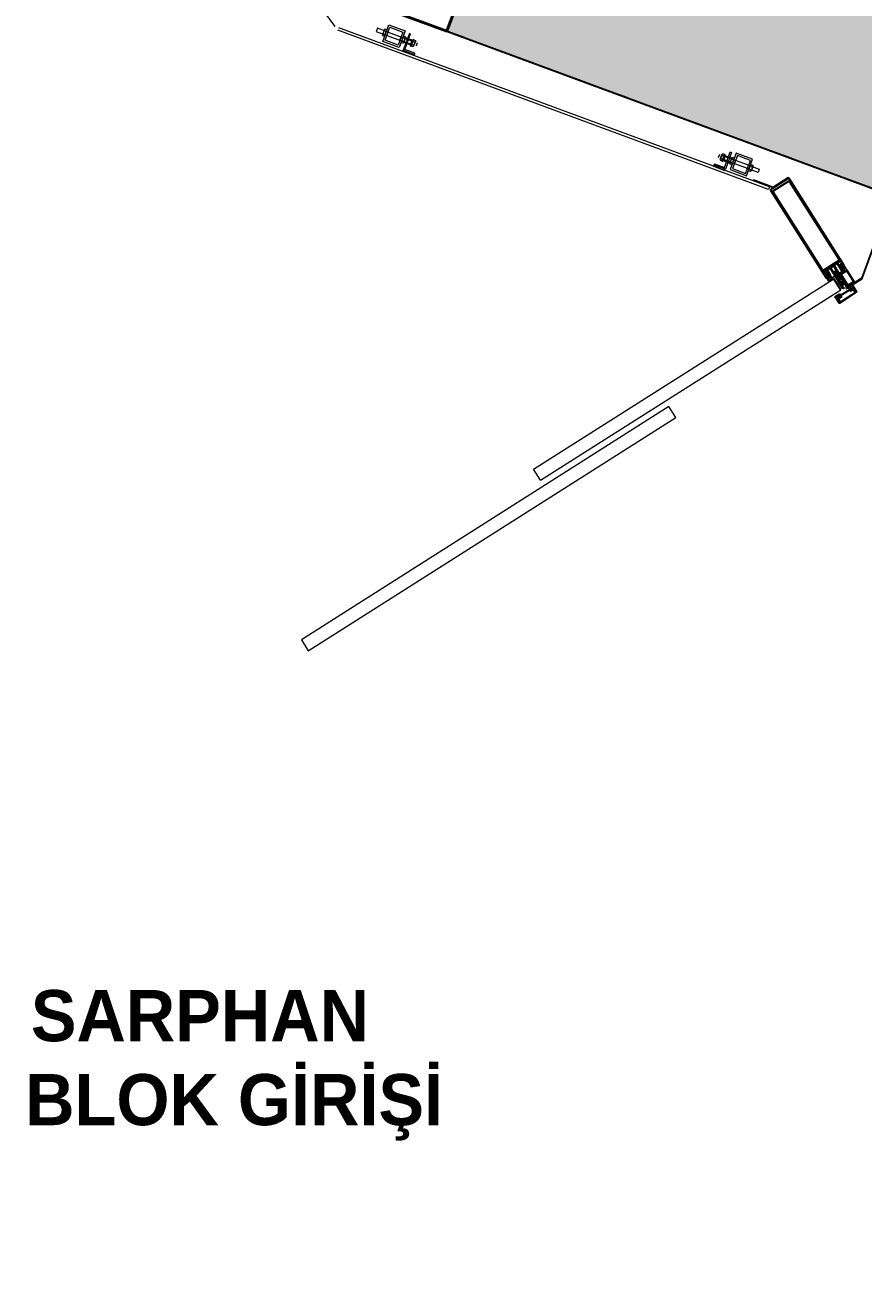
# Model space of a CAD drawing. Header units: millimetres. Extents: x 933584 to 974011, y 4545988 to 4553664.
# Drawn here: x 948616.1 to 948808.6, y 4550161.7 to 4550448.3 of the extents above; entities that cross this region are included whole.
import ezdxf

# ---------------------------------------------------------------- set-up
doc = ezdxf.new("R2010")
doc.units = ezdxf.units.MM
doc.linetypes.add('CENTER', pattern=[2, 1.25, -0.25, 0.25, -0.25])
doc.linetypes.add('HIDDEN', pattern=[9.525, 6.35, -3.175])
doc.layers.get('0').update_dxf_attribs({"color": 255})
for name, color, linetype in [('0-CSX-CXS_20', 14, 'CENTER'), ('0-HSL-HTC_200', 1, 'Continuous'), ('0-LNS-SLN', 6, 'Continuous'), ('0-TXT-XBX_20', 3, 'Continuous'), ('2-SPS-RCN', 2, 'Continuous'), ('N_Mlz-Fitil', 10, 'Continuous'), ('Ytong', 34, 'Continuous')]:
    doc.layers.add(name, color=color, linetype=linetype)
for name, color, linetype, lineweight in [('2-SPS-IBW', 5, 'Continuous', 40), ('al', 7, 'Continuous', 5), ('CM', 4, 'Continuous', 5), ('FT', 1, 'Continuous', 0), ('PL', 1, 'Continuous', 5), ('SFP CAM', 8, 'Continuous', 9), ('VD', 11, 'Continuous', 5), ('VDK', 11, 'HIDDEN', 5)]:
    doc.layers.add(name, color=color, linetype=linetype, lineweight=lineweight)
doc.styles.add('Century Gothic_B_3', font='GOTHICB.TTF', dxfattribs={"height": 4})

# ---------------------------------------------------------------- blocks, each defined once
blk = doc.blocks.new('ZVBXZDVB')
at = {"layer": '0-CSX-CXS_20', "ltscale": 20}
blk.add_lwpolyline([(933721.5, 4552054.44), (934876.25, 4551628.21)], dxfattribs=at)
blk = doc.blocks.new('xcvxcbv-flatten-1')
at = {"layer": '2-SPS-IBW'}
blk.add_lwpolyline([(934013, 4550609.59), (933993.28, 4550616.86), (933863.85, 4550794.73), (933863.85, 4550923.49), (933966.85, 4550923.49), (933966.85, 4550975.49), (933863.85, 4550975.49), (933863.85, 4550990.49), (933981.85, 4550990.49), (933981.85, 4550877.49), (933882.35, 4550877.49), (933882.35, 4550804.49), (934007.08, 4550633.09), (934019.92, 4550628.36), (934013, 4550609.59)], dxfattribs=at)
blk = doc.blocks.new('809200-flatten-1')
at = {"layer": 'FT'}
for points in [[(-0.81, -0.34), (-0.79, -0.33, -0.388879), (-0.76, -0.34), (-0.68, -0.45, -0.493145), (-0.7, -0.5), (-0.8, -0.53, 0.065543), (-0.81, -0.53), (-0.91, -0.6, 0.414214), (-0.92, -0.64), (-0.5, -1.27), (-0.5, -1.37, 0.719515), (-0.46, -1.38), (-0.39, -1.28), (-0.26, -1.19, 0.043809), (0.35, -0.85, 1.011469), (0.3, -0.76, -0.097794), (-0.18, -1, -0.52267), (-0.2, -0.98, -0.386536), (-0.15, -0.93, 0.128678), (0.28, -0.75, -0.414214), (0.36, -0.77), (0.38, -0.79, 0.414214), (0.42, -0.8), (0.5, -0.75, 0.414214), (0.5, -0.71), (0.46, -0.64, -0.405243), (0.47, -0.57), (0.97, -0.23, 0.969739), (0.91, -0.14), (0.4, -0.46, -0.405243), (0.33, -0.44), (0.04, -0.01, 0.414214), (0, 0), (-0.1, -0.07), (-0.18, -0.15, -0.493145), (-0.23, -0.15), (-0.3, -0.03, -0.388879), (-0.3, -0.01), (-0.27, 0.01, 0.63707), (-0.29, 0.06), (-0.45, 0.1, 0.24542), (-0.5, 0.09, -0.08886), (-0.79, -0.11, 0.24542), (-0.82, -0.14), (-0.86, -0.31, 0.63707)], [(-0.67, -0.16, 0.045337), (-0.5, -0.05, -0.441009), (-0.43, -0.06), (-0.33, -0.21), (-0.29, -0.45, -0.63707), (-0.38, -0.51), (-0.58, -0.39), (-0.69, -0.23, -0.441009)], [(-0.54, -0.65), (-0.59, -0.69, 0.414214), (-0.6, -0.76), (-0.52, -0.88, 0.414214), (-0.45, -0.9), (-0.31, -0.8, 0.505083), (-0.3, -0.72), (-0.48, -0.66, 0.32883)], [(-0.1, -0.36), (-0.05, -0.33, -0.414214), (0.02, -0.34), (0.11, -0.47, -0.414214), (0.09, -0.54), (-0.05, -0.63, -0.505083), (-0.13, -0.61), (-0.12, -0.42, -0.32883)]]:
    blk.add_lwpolyline(points, format="xyb", close=True, dxfattribs=at)
blk = doc.blocks.new('IZOLATOR-flatten-1')
at = {"layer": 'N_Mlz-Fitil'}
for points in [[(-94.28, -1975.67), (-94.29, -1975.51, -1), (-94.24, -1975.51), (-94.23, -1975.65), (-93.99, -1976.02), (-94, -1976.1), (-93.85, -1976.34, -0.414214), (-93.88, -1976.47), (-93.94, -1976.51, 0.414214), (-93.95, -1976.55), (-93.71, -1976.93, 0.57735), (-93.62, -1976.92), (-93.49, -1976.67, -0.267949), (-93.36, -1976.59), (-93.08, -1976.57, 0.57735), (-93.04, -1976.5), (-93.28, -1976.12, 0.414214), (-93.32, -1976.11), (-93.38, -1976.15, -0.414214), (-93.51, -1976.12), (-93.67, -1975.88), (-93.74, -1975.86), (-93.98, -1975.49), (-94.1, -1975.42, -1), (-94.08, -1975.38), (-93.94, -1975.45), (-93.75, -1975.75), (-93.49, -1975.81, -0.57735), (-93.47, -1975.86), (-93.51, -1975.9), (-93.46, -1975.99, 0.414214), (-93.42, -1976), (-93.27, -1975.91, -0.414214), (-93.23, -1975.92), (-92.14, -1977.62, -0.414214), (-92.16, -1977.69), (-92.28, -1977.77, -0.414214), (-92.33, -1977.76), (-92.37, -1977.68), (-92.28, -1977.62), (-92.36, -1977.5), (-92.39, -1977.51), (-92.58, -1977.21, 0.267949), (-92.61, -1977.19), (-93.05, -1977.21), (-93.26, -1977.61, 0.267949), (-93.26, -1977.64), (-93.06, -1977.94), (-93.09, -1977.96), (-93.01, -1978.09), (-92.91, -1978.03), (-92.86, -1978.1, -0.414214), (-92.87, -1978.14), (-93, -1978.22, -0.414214), (-93.07, -1978.21), (-94.16, -1976.51, -0.414214), (-94.15, -1976.47), (-94, -1976.37, 0.414214), (-94, -1976.33), (-94.05, -1976.24), (-94.11, -1976.26, -0.57735), (-94.15, -1976.23), (-94.09, -1975.96)], [(-93.39, -1977.43, 0.57735), (-93.3, -1977.43), (-93.17, -1977.17, -0.267949), (-93.04, -1977.09), (-92.75, -1977.08, 0.57735), (-92.71, -1977), (-92.91, -1976.7, 0.267949), (-92.93, -1976.69), (-93.38, -1976.71), (-93.58, -1977.1, 0.267949), (-93.58, -1977.13)]]:
    blk.add_lwpolyline(points, format="xyb", close=True, dxfattribs=at)
blk = doc.blocks.new('809200-flatten-2')
at = {"layer": 'FT'}
for points in [[(0.66, 0.59), (0.64, 0.57, 0.388879), (0.63, 0.54), (0.7, 0.42, 0.493145), (0.75, 0.42), (0.82, 0.5, -0.065543), (0.83, 0.5), (0.93, 0.56, -0.414214), (0.97, 0.55), (1.37, -0.09), (1.45, -0.14, -0.719515), (1.44, -0.18), (1.32, -0.19), (1.18, -0.28, -0.043809), (0.61, -0.68, -1.011469), (0.56, -0.6, 0.097794), (0.98, -0.27, 0.52267), (0.97, -0.24, 0.386536), (0.91, -0.26, -0.128678), (0.56, -0.57, 0.414214), (0.54, -0.66), (0.55, -0.68, -0.414214), (0.54, -0.72), (0.47, -0.77, -0.414214), (0.43, -0.76), (0.38, -0.69, 0.405243), (0.32, -0.67), (-0.21, -0.97, -0.969739), (-0.26, -0.88), (0.24, -0.56, 0.405243), (0.26, -0.49), (-0.01, -0.04, -0.414214), (0, 0), (0.11, 0.06), (0.21, 0.1, 0.493145), (0.23, 0.14), (0.16, 0.26, 0.388879), (0.13, 0.27), (0.11, 0.25, -0.63707), (0.06, 0.29), (0.11, 0.45, -0.24542), (0.14, 0.49, 0.08886), (0.44, 0.67, -0.24542), (0.48, 0.68), (0.65, 0.64, -0.63707)], [(0.43, 0.54, -0.045337), (0.26, 0.43, 0.441009), (0.24, 0.36), (0.33, 0.2), (0.53, 0.07, 0.63707), (0.62, 0.13), (0.6, 0.36), (0.5, 0.52, 0.441009)], [(0.82, 0.2), (0.87, 0.24, -0.414214), (0.94, 0.22), (1.02, 0.09, -0.414214), (1, 0.02), (0.86, -0.07, -0.505083), (0.78, -0.04), (0.8, 0.15, -0.32883)], [(0.37, -0.07), (0.32, -0.1, 0.414214), (0.3, -0.17), (0.38, -0.3, 0.414214), (0.45, -0.31), (0.59, -0.22, 0.505083), (0.6, -0.14), (0.43, -0.07, 0.32883)]]:
    blk.add_lwpolyline(points, format="xyb", close=True, dxfattribs=at)
blk = doc.blocks.new('k0855-flatten-1')
at = {"layer": 'al'}
blk.add_lwpolyline([(1.03, 0.56, 0.414214), (0.96, 0.57), (0.04, -0.01), (0, 0), (-0.01, -0.04), (-0.93, -0.62, 0.414214), (-0.94, -0.69), (-0.81, -0.9, -0.414214), (-0.82, -0.97), (-1.46, -1.38, 0.414214), (-1.48, -1.45), (-1.27, -1.79, -0.414214), (-1.27, -1.83), (-1.36, -1.88, -0.339454), (-1.4, -1.88), (-1.9, -1.42), (-1.93, -1.37), (-1.9, -1.23), (-1.95, -1.15, 0.414214), (-1.99, -1.15), (-2.04, -1.17, -0.414214), (-2.06, -1.17), (-2.11, -1.09, -0.414214), (-2.1, -1.07), (-1.8, -0.88, -0.198912), (-1.78, -0.88), (-1.71, -0.9, -0.198912), (-1.69, -0.91), (-1.69, -0.92, -0.414214), (-1.7, -0.96), (-1.77, -1.01, 0.414214), (-1.78, -1.05), (-1.67, -1.22, 0.414214), (-1.6, -1.23), (-1.1, -0.91, 0.414214), (-1.08, -0.84), (-1.19, -0.67, 0.414214), (-1.23, -0.66), (-1.31, -0.71, -0.414214), (-1.35, -0.7), (-1.36, -0.69, -0.198912), (-1.36, -0.66), (-1.35, -0.61, -0.198912), (-1.34, -0.59), (1.1, 0.96, -0.198912), (1.12, 0.96), (1.18, 0.95, -0.198912), (1.2, 0.94), (1.21, 0.92, -0.414214), (1.2, 0.88), (1.12, 0.83, 0.414214), (1.12, 0.79), (1.22, 0.62, 0.414214), (1.29, 0.61), (1.8, 0.93, 0.414214), (1.81, 1), (1.71, 1.16, 0.414214), (1.66, 1.17), (1.59, 1.13, -0.414214), (1.55, 1.14), (1.54, 1.14, -0.198912), (1.54, 1.16), (1.55, 1.24, -0.198912), (1.57, 1.26), (1.87, 1.44, -0.414214), (1.89, 1.44), (1.93, 1.36, -0.414214), (1.93, 1.34), (1.88, 1.31, 0.414214), (1.87, 1.27), (1.92, 1.19), (2.06, 1.16), (2.09, 1.11), (2.29, 0.48, -0.339454), (2.27, 0.42), (2.19, 0.37, -0.414214), (2.15, 0.38), (1.94, 0.72, 0.414214), (1.87, 0.74), (1.23, 0.33, -0.414214), (1.16, 0.35)], format="xyb", close=True, dxfattribs=at)
blk = doc.blocks.new('KAPAK FİTİLİ-flatten-1')
at = {"layer": 'FT'}
for points in [[(-1900.75, -377.58), (-1900.83, -377.64, -0.040085), (-1900.85, -377.65), (-1900.95, -377.68, 0.493145), (-1900.97, -377.72), (-1900.89, -377.84, 0.388879), (-1900.87, -377.85), (-1900.85, -377.84, -0.63707), (-1900.82, -377.86), (-1900.87, -378.04, -0.198912), (-1900.89, -378.08), (-1901.02, -378.16, -0.198912), (-1901.05, -378.16), (-1901.24, -378.12, -0.63707), (-1901.25, -378.09), (-1901.23, -378.08, 0.388879), (-1901.23, -378.05), (-1901.3, -377.94, 0.493145), (-1901.35, -377.93), (-1901.43, -378.01), (-1901.75, -378.22, -0.414214), (-1901.82, -378.2), (-1901.95, -378.05, 0.075467), (-1902.03, -378.02), (-1902.11, -378, -0.876976), (-1902.08, -377.94), (-1901.78, -377.96, 0.522005), (-1901.71, -377.91), (-1901.72, -377.74, -0.57735), (-1901.67, -377.72), (-1901.58, -377.76, 0.57735), (-1901.54, -377.74), (-1901.54, -377.63, -0.57735), (-1901.5, -377.6), (-1901.4, -377.65, 0.57735), (-1901.36, -377.62), (-1901.36, -377.52, -0.57735), (-1901.32, -377.49), (-1901.22, -377.54, 0.57735), (-1901.18, -377.51), (-1901.19, -377.41, -0.57735), (-1901.14, -377.38), (-1901.05, -377.43, 0.57735), (-1901, -377.4), (-1901.01, -377.29, -0.57735), (-1900.96, -377.27), (-1900.89, -377.3, -0.131652), (-1900.88, -377.31), (-1900.74, -377.54, -0.414214)], [(-1900.94, -377.95), (-1901.04, -377.79, 0.414214), (-1901.11, -377.77), (-1901.19, -377.83, 0.414214), (-1901.21, -377.9), (-1901.11, -378.06, 0.441009), (-1901.04, -378.07), (-1900.96, -378.02, 0.441009)]]:
    blk.add_lwpolyline(points, format="xyb", close=True, dxfattribs=at)
blk = doc.blocks.new('KAPAK FİTİLİ-flatten-2')
at = {"layer": 'FT'}
for points in [[(1151.17, 1558.91), (1151.26, 1558.97, 0.040085), (1151.27, 1558.98), (1151.34, 1559.06, -0.493145), (1151.39, 1559.05), (1151.46, 1558.94, -0.388879), (1151.46, 1558.91), (1151.45, 1558.9, 0.63707), (1151.46, 1558.87), (1151.64, 1558.83, 0.198912), (1151.68, 1558.83), (1151.8, 1558.91, 0.198912), (1151.83, 1558.95), (1151.87, 1559.13, 0.63707), (1151.84, 1559.15), (1151.83, 1559.14, -0.388879), (1151.8, 1559.15), (1151.73, 1559.27, -0.493145), (1151.74, 1559.31), (1151.85, 1559.35), (1152.17, 1559.55, 0.414214), (1152.19, 1559.62), (1152.1, 1559.8, -0.075467), (1152.11, 1559.89), (1152.12, 1559.97, 0.876976), (1152.07, 1559.97), (1151.95, 1559.69, -0.522005), (1151.87, 1559.65), (1151.73, 1559.72, 0.57735), (1151.68, 1559.7), (1151.69, 1559.59, -0.57735), (1151.64, 1559.56), (1151.55, 1559.61, 0.57735), (1151.51, 1559.58), (1151.51, 1559.48, -0.57735), (1151.47, 1559.45), (1151.37, 1559.5, 0.57735), (1151.33, 1559.47), (1151.33, 1559.37, -0.57735), (1151.29, 1559.34), (1151.2, 1559.39, 0.57735), (1151.15, 1559.36), (1151.16, 1559.25, -0.57735), (1151.11, 1559.23), (1151.02, 1559.27, 0.57735), (1150.97, 1559.25), (1150.98, 1559.17, 0.131652), (1150.98, 1559.15), (1151.13, 1558.92, 0.414214)], [(1151.58, 1558.93), (1151.48, 1559.09, -0.414214), (1151.5, 1559.16), (1151.58, 1559.22, -0.414214), (1151.65, 1559.2), (1151.75, 1559.04, -0.441009), (1151.73, 1558.97), (1151.66, 1558.92, -0.441009)]]:
    blk.add_lwpolyline(points, format="xyb", close=True, dxfattribs=at)
blk = doc.blocks.new('XCVBXCVBXZ-flatten-1')
for p, q in [((934091.44, 4553413.06), (934087.39, 4553410.49)), ((934087.87, 4553410.08), (934091.6, 4553412.45)), ((934104.36, 4553392.87), (934091.58, 4553413.03)), ((934091.64, 4553412.44), (934103.15, 4553394.28)), ((934087.35, 4553410.35), (934100.13, 4553390.19)), ((934099.37, 4553391.88), (934087.86, 4553410.04)), ((934103.14, 4553394.24), (934099.41, 4553391.87)), ((934099.5, 4553391.53), (934100.17, 4553391.95)), ((934100.21, 4553391.94), (934100.57, 4553391.36)), ((934101.11, 4553390.8), (934100.33, 4553392.02)), ((934100.34, 4553392.06), (934100.97, 4553392.46)), ((934101.01, 4553392.45), (934101.78, 4553391.23)), ((934101.82, 4553391.46), (934101.14, 4553392.53)), ((934101.15, 4553392.57), (934101.77, 4553392.97)), ((934101.81, 4553392.96), (934102.49, 4553391.89)), ((934102.71, 4553391.82), (934101.94, 4553393.04)), ((934101.95, 4553393.08), (934102.57, 4553393.48)), ((934102.62, 4553393.47), (934103.39, 4553392.25)), ((934103.11, 4553392.97), (934102.74, 4553393.55)), ((934102.75, 4553393.59), (934103.42, 4553394.01)), ((934103.35, 4553393.28), (934103.19, 4553392.97)), ((934103.45, 4553392.43), (934103.28, 4553392.7)), ((934103.29, 4553392.74), (934103.43, 4553392.83)), ((934103.44, 4553392.87), (934103.39, 4553392.95)), ((934103.4, 4553392.99), (934103.44, 4553393.02)), ((934103.43, 4553392.24), (934103.59, 4553392.34)), ((934103.79, 4553393.35), (934103.44, 4553393.33)), ((934103.44, 4553393.02), (934103.5, 4553393.14)), ((934103.46, 4553394), (934103.83, 4553393.43)), ((934103.57, 4553392.47), (934103.49, 4553392.42)), ((934103.5, 4553393.14), (934103.64, 4553393.14)), ((934103.59, 4553392.34), (934103.6, 4553392.36)), ((934103.6, 4553392.36), (934103.62, 4553392.43)), ((934103.62, 4553392.43), (934103.61, 4553392.46)), ((934103.64, 4553393.14), (934103.68, 4553393.17)), ((934103.72, 4553393.16), (934103.77, 4553393.09)), ((934103.81, 4553393.08), (934103.95, 4553393.17)), ((934104, 4553393.16), (934104.17, 4553392.89)), ((934104.16, 4553392.85), (934104.08, 4553392.8)), ((934104.09, 4553392.74), (934104.17, 4553392.72)), ((934104.19, 4553392.72), (934104.35, 4553392.82)), ((934099.86, 4553390.91), (934099.49, 4553391.49)), ((934100.1, 4553391.22), (934099.94, 4553390.91)), ((934100.03, 4553390.68), (934100.17, 4553390.77)), ((934100.2, 4553390.37), (934100.03, 4553390.64)), ((934100.14, 4553390.93), (934100.19, 4553390.96)), ((934100.18, 4553390.81), (934100.14, 4553390.89)), ((934100.18, 4553390.18), (934100.33, 4553390.28)), ((934100.53, 4553391.29), (934100.19, 4553391.27)), ((934100.19, 4553390.96), (934100.25, 4553391.08)), ((934100.31, 4553390.41), (934100.24, 4553390.36)), ((934100.25, 4553391.08), (934100.38, 4553391.08)), ((934100.35, 4553390.3), (934100.36, 4553390.37)), ((934100.38, 4553391.08), (934100.43, 4553391.11)), ((934100.47, 4553391.1), (934100.52, 4553391.03)), ((934100.56, 4553391.02), (934100.7, 4553391.11)), ((934100.74, 4553391.1), (934100.91, 4553390.83)), ((934100.91, 4553390.78), (934100.83, 4553390.74)), ((934100.84, 4553390.68), (934100.92, 4553390.66)), ((934100.94, 4553390.66), (934101.1, 4553390.76)), ((934102.48, 4553391.82), (934101.89, 4553391.44)), ((934101.95, 4553391.16), (934101.89, 4553391.1)), ((934101.89, 4553391.06), (934102.85, 4553389.54)), ((934101.92, 4553391.25), (934101.95, 4553391.19)), ((934102.36, 4553391), (934102.31, 4553391.07)), ((934102.35, 4553390.96), (934102.36, 4553391)), ((934102.39, 4553390.95), (934102.35, 4553390.96)), ((934102.44, 4553390.86), (934102.39, 4553390.95)), ((934102.43, 4553390.82), (934102.44, 4553390.86)), ((934102.47, 4553390.81), (934102.43, 4553390.82)), ((934102.53, 4553390.73), (934102.47, 4553390.81)), ((934102.52, 4553390.69), (934102.53, 4553390.73)), ((934102.56, 4553390.68), (934102.52, 4553390.69)), ((934102.61, 4553390.6), (934102.56, 4553390.68)), ((934102.6, 4553390.55), (934102.61, 4553390.6)), ((934102.64, 4553390.54), (934102.6, 4553390.55)), ((934102.63, 4553391.27), (934102.64, 4553391.27)), ((934102.68, 4553391.65), (934102.64, 4553391.71)), ((934102.64, 4553391.27), (934102.68, 4553391.26)), ((934102.7, 4553390.46), (934102.64, 4553390.54)), ((934102.65, 4553391.75), (934102.7, 4553391.78)), ((934102.68, 4553391.26), (934102.67, 4553391.22)), ((934102.67, 4553391.22), (934102.72, 4553391.13)), ((934102.69, 4553390.42), (934102.7, 4553390.46)), ((934102.73, 4553390.41), (934102.69, 4553390.42)), ((934102.79, 4553391.66), (934102.71, 4553391.64)), ((934102.72, 4553391.13), (934102.76, 4553391.13)), ((934102.78, 4553390.33), (934102.73, 4553390.41)), ((934102.76, 4553391.13), (934102.75, 4553391.08)), ((934102.75, 4553391.08), (934102.81, 4553391)), ((934102.77, 4553390.29), (934102.78, 4553390.33)), ((934102.81, 4553390.28), (934102.77, 4553390.29)), ((934102.81, 4553391), (934102.85, 4553390.99)), ((934102.87, 4553390.19), (934102.81, 4553390.28)), ((934103.78, 4553390.13), (934102.82, 4553391.65)), ((934102.83, 4553389.81), (934102.95, 4553390.04)), ((934102.89, 4553389.71), (934102.83, 4553389.81)), ((934102.85, 4553390.99), (934102.84, 4553390.95)), ((934102.84, 4553390.95), (934102.89, 4553390.87)), ((934102.86, 4553390.15), (934102.87, 4553390.19)), ((934102.9, 4553390.14), (934102.86, 4553390.15)), ((934102.89, 4553390.87), (934102.93, 4553390.86)), ((934102.89, 4553389.53), (934102.99, 4553389.6)), ((934102.95, 4553390.07), (934102.9, 4553390.14)), ((934102.93, 4553390.86), (934102.92, 4553390.82)), ((934102.92, 4553390.82), (934102.98, 4553390.73)), ((934102.98, 4553390.73), (934103.02, 4553390.72)), ((934102.99, 4553389.6), (934103.01, 4553389.62)), ((934103.02, 4553390.72), (934103.01, 4553390.68)), ((934103.01, 4553390.68), (934103.06, 4553390.6)), ((934103.01, 4553389.62), (934103.02, 4553389.69)), ((934103.02, 4553389.69), (934103.02, 4553389.71)), ((934103.06, 4553390.6), (934103.1, 4553390.59)), ((934103.1, 4553390.59), (934103.09, 4553390.55)), ((934103.09, 4553390.55), (934103.15, 4553390.46)), ((934103.15, 4553390.46), (934103.19, 4553390.45)), ((934103.19, 4553390.45), (934103.18, 4553390.41)), ((934103.18, 4553390.41), (934103.23, 4553390.33)), ((934103.23, 4553390.33), (934103.27, 4553390.32)), ((934103.27, 4553390.32), (934103.26, 4553390.28)), ((934103.3, 4553390.26), (934103.55, 4553390.27)), ((934103.55, 4553390.27), (934103.62, 4553390.17)), ((934103.61, 4553390.13), (934103.56, 4553390.1)), ((934103.58, 4553390.04), (934103.65, 4553390.02)), ((934103.65, 4553390.02), (934103.67, 4553390.03)), ((934103.67, 4553390.03), (934103.77, 4553390.09))]:
    blk.add_line(p, q)
at = {"ltscale": 0.5}
blk.add_line((934103.45, 4553387.43), (934101.84, 4553389.97), dxfattribs=at)
for points in [[(934091.58, 4553413.03), (934091.51, 4553413.07), (934091.44, 4553413.06)], [(934091.6, 4553412.45), (934091.62, 4553412.45), (934091.64, 4553412.44)], [(934087.39, 4553410.49), (934087.35, 4553410.45), (934087.34, 4553410.4), (934087.35, 4553410.35)], [(934087.86, 4553410.04), (934087.85, 4553410.06), (934087.87, 4553410.08)], [(934100.17, 4553391.95), (934100.19, 4553391.95), (934100.21, 4553391.94)], [(934100.33, 4553392.02), (934100.33, 4553392.04), (934100.34, 4553392.06)], [(934100.97, 4553392.46), (934100.99, 4553392.46), (934101.01, 4553392.45)], [(934101.14, 4553392.53), (934101.13, 4553392.55), (934101.15, 4553392.57)], [(934101.77, 4553392.97), (934101.79, 4553392.97), (934101.81, 4553392.96)], [(934101.94, 4553393.04), (934101.94, 4553393.05), (934101.94, 4553393.07), (934101.95, 4553393.08)], [(934102.57, 4553393.48), (934102.59, 4553393.48), (934102.6, 4553393.48), (934102.62, 4553393.47)], [(934102.74, 4553393.55), (934102.74, 4553393.57), (934102.75, 4553393.59)], [(934103.19, 4553392.97), (934103.17, 4553392.95), (934103.13, 4553392.95), (934103.11, 4553392.97)], [(934103.15, 4553394.28), (934103.16, 4553394.26), (934103.14, 4553394.24)], [(934103.28, 4553392.7), (934103.27, 4553392.72), (934103.28, 4553392.73), (934103.29, 4553392.74)], [(934103.44, 4553393.33), (934103.39, 4553393.32), (934103.35, 4553393.28)], [(934103.39, 4553392.95), (934103.38, 4553392.96), (934103.39, 4553392.98), (934103.4, 4553392.99)], [(934103.39, 4553392.25), (934103.4, 4553392.24), (934103.41, 4553392.24), (934103.43, 4553392.24)], [(934103.42, 4553394.01), (934103.44, 4553394.02), (934103.46, 4553394)], [(934103.43, 4553392.83), (934103.44, 4553392.84), (934103.44, 4553392.86), (934103.44, 4553392.87)], [(934103.49, 4553392.42), (934103.48, 4553392.42), (934103.46, 4553392.42), (934103.45, 4553392.43)], [(934103.61, 4553392.46), (934103.6, 4553392.47), (934103.58, 4553392.48), (934103.57, 4553392.47)], [(934103.68, 4553393.17), (934103.71, 4553393.18), (934103.72, 4553393.16)], [(934103.77, 4553393.09), (934103.79, 4553393.07), (934103.81, 4553393.08)], [(934103.83, 4553393.43), (934103.83, 4553393.39), (934103.82, 4553393.36), (934103.79, 4553393.35)], [(934103.95, 4553393.17), (934103.98, 4553393.17), (934104, 4553393.16)], [(934104.08, 4553392.8), (934104.07, 4553392.78), (934104.07, 4553392.76)], [(934104.07, 4553392.76), (934104.08, 4553392.74), (934104.09, 4553392.74)], [(934104.17, 4553392.89), (934104.17, 4553392.86), (934104.16, 4553392.85)], [(934104.17, 4553392.72), (934104.18, 4553392.72), (934104.19, 4553392.72)], [(934104.35, 4553392.82), (934104.36, 4553392.84), (934104.36, 4553392.85), (934104.36, 4553392.87)], [(934099.41, 4553391.87), (934099.39, 4553391.87), (934099.37, 4553391.88)], [(934099.49, 4553391.49), (934099.49, 4553391.51), (934099.5, 4553391.53)], [(934099.94, 4553390.91), (934099.92, 4553390.89), (934099.88, 4553390.89), (934099.86, 4553390.91)], [(934100.03, 4553390.64), (934100.02, 4553390.66), (934100.03, 4553390.68)], [(934100.19, 4553391.27), (934100.14, 4553391.26), (934100.1, 4553391.22)], [(934100.14, 4553390.89), (934100.13, 4553390.91), (934100.14, 4553390.93)], [(934100.13, 4553390.19), (934100.15, 4553390.18), (934100.18, 4553390.18)], [(934100.17, 4553390.77), (934100.19, 4553390.79), (934100.18, 4553390.81)], [(934100.24, 4553390.36), (934100.22, 4553390.36), (934100.2, 4553390.37)], [(934100.36, 4553390.39), (934100.35, 4553390.41), (934100.33, 4553390.41), (934100.31, 4553390.41)], [(934100.33, 4553390.28), (934100.34, 4553390.29), (934100.35, 4553390.3)], [(934100.36, 4553390.37), (934100.36, 4553390.38), (934100.36, 4553390.39)], [(934100.43, 4553391.11), (934100.45, 4553391.12), (934100.47, 4553391.1)], [(934100.52, 4553391.03), (934100.54, 4553391.01), (934100.56, 4553391.02)], [(934100.57, 4553391.36), (934100.58, 4553391.33), (934100.57, 4553391.3), (934100.53, 4553391.29)], [(934100.7, 4553391.11), (934100.72, 4553391.11), (934100.74, 4553391.1)], [(934100.83, 4553390.74), (934100.82, 4553390.72), (934100.82, 4553390.69)], [(934100.82, 4553390.69), (934100.83, 4553390.68), (934100.84, 4553390.68)], [(934100.91, 4553390.83), (934100.92, 4553390.81), (934100.92, 4553390.8), (934100.91, 4553390.78)], [(934100.92, 4553390.66), (934100.93, 4553390.66), (934100.94, 4553390.66)], [(934101.1, 4553390.76), (934101.11, 4553390.78), (934101.11, 4553390.8)], [(934101.78, 4553391.23), (934101.79, 4553391.2), (934101.81, 4553391.19), (934101.84, 4553391.19), (934101.86, 4553391.21), (934101.86, 4553391.24)], [(934101.89, 4553391.44), (934101.85, 4553391.43), (934101.82, 4553391.46)], [(934101.86, 4553391.24), (934101.87, 4553391.25), (934101.88, 4553391.26), (934101.9, 4553391.26), (934101.92, 4553391.25)], [(934101.89, 4553391.1), (934101.89, 4553391.08), (934101.89, 4553391.06)], [(934101.95, 4553391.19), (934101.95, 4553391.17), (934101.95, 4553391.16)], [(934102.31, 4553391.07), (934102.29, 4553391.21), (934102.37, 4553391.33), (934102.51, 4553391.36), (934102.63, 4553391.27)], [(934102.49, 4553391.89), (934102.5, 4553391.85), (934102.48, 4553391.82)], [(934102.64, 4553391.71), (934102.64, 4553391.73), (934102.65, 4553391.75)], [(934102.71, 4553391.64), (934102.69, 4553391.64), (934102.68, 4553391.65)], [(934102.7, 4553391.78), (934102.71, 4553391.79), (934102.72, 4553391.81), (934102.71, 4553391.82)], [(934102.82, 4553391.65), (934102.8, 4553391.66), (934102.79, 4553391.66)], [(934102.85, 4553389.54), (934102.87, 4553389.53), (934102.89, 4553389.53)], [(934102.94, 4553389.72), (934102.93, 4553389.7), (934102.91, 4553389.7), (934102.89, 4553389.71)], [(934103.02, 4553389.71), (934103.02, 4553389.74), (934103, 4553389.76), (934102.97, 4553389.76), (934102.95, 4553389.74), (934102.94, 4553389.72)], [(934102.95, 4553390.04), (934102.95, 4553390.05), (934102.95, 4553390.07)], [(934103.26, 4553390.28), (934103.27, 4553390.26), (934103.3, 4553390.26)], [(934103.56, 4553390.1), (934103.55, 4553390.09), (934103.55, 4553390.08), (934103.56, 4553390.06)], [(934103.56, 4553390.06), (934103.56, 4553390.05), (934103.58, 4553390.04)], [(934103.62, 4553390.17), (934103.62, 4553390.15), (934103.61, 4553390.13)], [(934103.77, 4553390.09), (934103.78, 4553390.1), (934103.79, 4553390.12), (934103.78, 4553390.13)]]:
    blk.add_lwpolyline(points)
at = {"layer": 'al', "ltscale": 0.5}
for p, q in [((934083.44, 4553412.51), (934083.51, 4553412.7)), ((934091.4, 4553413.27), (934091.51, 4553413.1))]:
    blk.add_line(p, q, dxfattribs=at)
at = {"layer": 'al'}
for points in [[(933998.27, 4553444.51), (933999.66, 4553448.27), (934003.41, 4553446.89), (934002.02, 4553443.13)], [(933998.27, 4553444.51), (933999.66, 4553448.27), (934003.41, 4553446.89), (934002.02, 4553443.13)], [(933998.78, 4553444.75), (933999.89, 4553447.76), (934002.9, 4553446.65), (934001.78, 4553443.64)], [(933998.78, 4553444.75), (933999.89, 4553447.76), (934002.9, 4553446.65), (934001.78, 4553443.64)], [(934002.95, 4553442.47), (934005.54, 4553441.51), (934005.64, 4553441.79), (934003.33, 4553442.64), (934004.65, 4553446.22), (934004.37, 4553446.32)], [(934002.95, 4553442.47), (934005.54, 4553441.51), (934005.64, 4553441.79), (934003.33, 4553442.64), (934004.65, 4553446.22), (934004.37, 4553446.32)], [(934076.95, 4553415.15), (934074.36, 4553416.11), (934074.46, 4553416.39), (934076.77, 4553415.54), (934078.09, 4553419.11), (934078.37, 4553419.01)], [(934076.95, 4553415.15), (934074.36, 4553416.11), (934074.46, 4553416.39), (934076.77, 4553415.54), (934078.09, 4553419.11), (934078.37, 4553419.01)], [(934081.84, 4553413.67), (934083.22, 4553417.43), (934079.47, 4553418.81), (934078.08, 4553415.05)], [(934081.84, 4553413.67), (934083.22, 4553417.43), (934079.47, 4553418.81), (934078.08, 4553415.05)], [(934081.6, 4553414.18), (934082.71, 4553417.19), (934079.71, 4553418.3), (934078.6, 4553415.29)], [(934081.6, 4553414.18), (934082.71, 4553417.19), (934079.71, 4553418.3), (934078.6, 4553415.29)]]:
    blk.add_lwpolyline(points, close=True, dxfattribs=at)
at = {"layer": 'al', "ltscale": 0.5}
for points in [[(934091.51, 4553413.1), (934087.95, 4553410.85), (934083.44, 4553412.51)], [(934091.4, 4553413.27), (934087.93, 4553411.07), (934083.51, 4553412.7)]]:
    blk.add_lwpolyline(points, dxfattribs=at)
at = {"layer": 'al'}
blk.add_lwpolyline([(934114.27, 4553406.62), (934108.2, 4553390.15), (934104.6, 4553387.87), (934104.7, 4553387.7), (934108.36, 4553390.02), (934114.46, 4553406.55)], dxfattribs=at)
blk.add_lwpolyline([(934106.51, 4553387.99), (934107.09, 4553387.08, -0.720759), (934107, 4553386.97), (934103.21, 4553384.56, -0.720759), (934103.07, 4553384.53), (934102.49, 4553385.44, 1.075507), (934102.43, 4553385.54), (934102.36, 4553385.64), (934102.26, 4553385.58), (934102.96, 4553384.48, 0.414281), (934103.23, 4553384.42), (934107.12, 4553386.89, 0.414064), (934107.18, 4553387.16), (934106.49, 4553388.26), (934106.39, 4553388.19), (934106.45, 4553388.09, 1.075507)], format="xyb", close=True, dxfattribs=at)
at = {"layer": 'CM'}
for p, q in [((933987.3, 4553447.92), (933921.98, 4553537.67)), ((934086.89, 4553410.52), (933987.93, 4553447.05)), ((934087.1, 4553411.08), (933988.14, 4553447.61)), ((934087.1, 4553411.08), (934086.89, 4553410.52)), ((934099.76, 4553391.59), (934100.21, 4553390.93))]:
    blk.add_line(p, q, dxfattribs=at)
at = {"layer": 'PL'}
for points in [[(934003.48, 4553445.36), (934005.12, 4553444.76), (934004.7, 4553443.64), (934003.07, 4553444.24)], [(934005.54, 4553441.51), (934005.43, 4553441.23), (934002.84, 4553442.18), (934002.95, 4553442.47)], [(934005.54, 4553441.51), (934005.43, 4553441.23), (934002.84, 4553442.18), (934002.95, 4553442.47)], [(934078.42, 4553417.7), (934076.79, 4553418.31), (934076.38, 4553417.18), (934078.01, 4553416.58)], [(934074.36, 4553416.11), (934074.25, 4553415.83), (934076.85, 4553414.87), (934076.95, 4553415.15)], [(934074.36, 4553416.11), (934074.25, 4553415.83), (934076.85, 4553414.87), (934076.95, 4553415.15)], [(934104.86, 4553392.05), (934106.63, 4553389.26), (934105.12, 4553388.3), (934103.35, 4553391.09)], [(934104.8, 4553391.78), (934106.35, 4553389.32), (934105.18, 4553388.58), (934103.63, 4553391.03)]]:
    blk.add_lwpolyline(points, close=True, dxfattribs=at)
at = {"layer": 'SFP CAM', "color": 252}
for p, q in [((934032.89, 4553346.26), (934101.84, 4553389.97)), ((934034.5, 4553343.73), (934103.45, 4553387.43)), ((934034.5, 4553343.73), (934032.89, 4553346.26))]:
    blk.add_line(p, q, dxfattribs=at)
blk.add_lwpolyline([(933981.15, 4553304.58), (934065.61, 4553358.12), (934064, 4553360.65), (933979.55, 4553307.11)], close=True, dxfattribs=at)
at = {"layer": 'VD'}
for points in [[(933998.2, 4553446.05, -0.159188), (933998.33, 4553446.21, -0.080739), (933998.4, 4553446.6)], [(933998.4, 4553446.6, -0.080459), (933998.6, 4553446.95, -0.158616), (933998.6, 4553447.15)], [(933998.6, 4553446.95), (933999.06, 4553446.78), (933999.2, 4553447.14), (933998.73, 4553447.32, 0.327274)], [(933998.19, 4553445.84), (933998.65, 4553445.67), (933998.77, 4553445.99), (933998.79, 4553446.04), (933998.32, 4553446.21, 0.327274)], [(934002.94, 4553444.09), (934002.48, 4553444.26), (934002.6, 4553444.58), (934002.61, 4553444.63), (934003.08, 4553444.45, -0.327274)], [(934003.35, 4553445.19), (934002.89, 4553445.36), (934003.02, 4553445.73), (934003.49, 4553445.56, -0.327274)], [(934003.07, 4553444.25, 0.159188), (934003.08, 4553444.46, 0.080739), (934003.28, 4553444.8)], [(934003.28, 4553444.8, 0.080459), (934003.35, 4553445.19, 0.158616), (934003.48, 4553445.35)], [(934005.21, 4553443.25), (934004.75, 4553443.42), (934004.87, 4553443.74), (934004.89, 4553443.79), (934005.35, 4553443.62, -0.327274)], [(934005.62, 4553444.35), (934005.16, 4553444.52), (934005.29, 4553444.89), (934005.76, 4553444.72, -0.327274)], [(934005.34, 4553443.41, 0.159188), (934005.35, 4553443.62, 0.080739), (934005.55, 4553443.96)], [(934005.55, 4553443.96, 0.080459), (934005.62, 4553444.35, 0.158616), (934005.75, 4553444.51)], [(934075.74, 4553417.43, -0.159188), (934075.87, 4553417.59, -0.080739), (934075.95, 4553417.98)], [(934075.95, 4553417.98, -0.080459), (934076.14, 4553418.32, -0.158616), (934076.15, 4553418.53)], [(934076.14, 4553418.32), (934076.61, 4553418.15), (934076.74, 4553418.52), (934076.28, 4553418.69, 0.327274)], [(934078.41, 4553417.49), (934078.88, 4553417.31), (934079.01, 4553417.68), (934078.55, 4553417.85, 0.327274)], [(934075.74, 4553417.22), (934076.2, 4553417.05), (934076.32, 4553417.37), (934076.34, 4553417.42), (934075.87, 4553417.59, 0.327274)], [(934078.01, 4553416.38), (934078.47, 4553416.21), (934078.59, 4553416.53), (934078.61, 4553416.58), (934078.14, 4553416.75, 0.327274)], [(934078.01, 4553416.59, -0.159188), (934078.14, 4553416.75, -0.080739), (934078.22, 4553417.14)], [(934078.22, 4553417.14, -0.080459), (934078.41, 4553417.49, -0.158616), (934078.42, 4553417.69)], [(934082.76, 4553414.63), (934082.3, 4553414.8), (934082.41, 4553415.12), (934082.43, 4553415.17), (934082.9, 4553415, -0.327274)], [(934083.17, 4553415.73), (934082.7, 4553415.9), (934082.84, 4553416.27), (934083.3, 4553416.1, -0.327274)], [(934082.89, 4553414.79, 0.159188), (934082.9, 4553415, 0.080739), (934083.09, 4553415.34)], [(934083.09, 4553415.34, 0.080459), (934083.17, 4553415.73, 0.158616), (934083.3, 4553415.89)]]:
    blk.add_lwpolyline(points, format="xyb", close=True, dxfattribs=at)
for points in [[(933998.79, 4553446.04), (933999.06, 4553446.78), (933998.6, 4553446.95, 0.162646), (933998.33, 4553446.21), (933998.79, 4553446.04)], [(934002.61, 4553444.63), (934002.89, 4553445.36), (934003.35, 4553445.19, -0.162646), (934003.08, 4553444.46), (934002.61, 4553444.63)], [(934004.89, 4553443.79), (934005.16, 4553444.52), (934005.62, 4553444.35, -0.162646), (934005.35, 4553443.62), (934004.89, 4553443.79)], [(934076.34, 4553417.42), (934076.61, 4553418.15), (934076.14, 4553418.32, 0.162646), (934075.87, 4553417.59), (934076.34, 4553417.42)], [(934078.61, 4553416.58), (934078.88, 4553417.31), (934078.41, 4553417.49, 0.162646), (934078.14, 4553416.75), (934078.61, 4553416.58)], [(934082.43, 4553415.17), (934082.7, 4553415.9), (934083.17, 4553415.73, -0.162646), (934082.9, 4553415), (934082.43, 4553415.17)]]:
    blk.add_lwpolyline(points, format="xyb", dxfattribs=at)
for points in [[(934004.72, 4553443.34), (934004.61, 4553443.38), (934004.76, 4553443.79), (934004.87, 4553443.74)], [(934004.87, 4553443.74), (934004.76, 4553443.79), (934005.06, 4553444.61), (934005.17, 4553444.57)], [(934005.17, 4553444.57), (934005.06, 4553444.61), (934005.21, 4553445.02), (934005.32, 4553444.97)], [(934076.32, 4553417.37), (934076.43, 4553417.33), (934076.74, 4553418.16), (934076.62, 4553418.2)], [(934076.62, 4553418.2), (934076.74, 4553418.16), (934076.89, 4553418.56), (934076.77, 4553418.6)], [(934076.17, 4553416.97), (934076.28, 4553416.92), (934076.43, 4553417.33), (934076.32, 4553417.37)]]:
    blk.add_lwpolyline(points, close=True, dxfattribs=at)
at = {"layer": 'VDK'}
for p, q in [((933999.48, 4553446.63), (934006.16, 4553444.16)), ((933999.2, 4553445.88), (934005.89, 4553443.41)), ((934006.16, 4553444.16), (934005.89, 4553443.41)), ((934075.61, 4553418.53), (934075.33, 4553417.78)), ((934082.02, 4553415.31), (934075.33, 4553417.78)), ((934082.29, 4553416.06), (934075.61, 4553418.53))]:
    blk.add_line(p, q, dxfattribs=at)
for points in [[(933996.76, 4553446.78), (933999.2, 4553445.88), (933999.48, 4553446.63), (933997.04, 4553447.53)], [(934004.64, 4553443.87), (934002.2, 4553444.77), (934002.48, 4553445.52), (934004.92, 4553444.62)], [(934076.58, 4553417.32), (934079.02, 4553416.42), (934079.29, 4553417.17), (934076.85, 4553418.07)], [(934084.46, 4553414.41), (934082.02, 4553415.31), (934082.29, 4553416.06), (934084.73, 4553415.16)]]:
    blk.add_lwpolyline(points, close=True, dxfattribs=at)
at = {"layer": 'Ytong', "color": 2}
for p, q in [((934101.76, 4553390.06), (934101.76, 4553390.06)), ((934101.76, 4553390.06), (934101.76, 4553390.06)), ((934103.79, 4553391.35), (934103.79, 4553391.35)), ((934103.79, 4553391.35), (934103.79, 4553391.35))]:
    blk.add_line(p, q, dxfattribs=at)
for name, p in [('809200-flatten-2', (934103.42, 4553392.23)), ('809200-flatten-1', (934101.11, 4553390.76)), ('IZOLATOR-flatten-1', (934197.05, 4555365.99)), ('KAPAK FİTİLİ-flatten-1', (936004.06, 4553763.83)), ('k0855-flatten-1', (934104.49, 4553386.73)), ('KAPAK FİTİLİ-flatten-2', (932954.26, 4551828.67))]:
    blk.add_blockref(name, p)
blk = doc.blocks.new('fdvd-flatten-1')
at = {"layer": '2-SPS-RCN'}
blk.add_lwpolyline([(934652.94, 4550373.38), (934659.71, 4550423.91), (934030.31, 4550656.51), (934013, 4550609.59)], close=True, dxfattribs=at)
blk = doc.blocks.new('asdvdsv')
at = {"layer": '0-HSL-HTC_200'}
h = blk.add_hatch(dxfattribs=at)
h.set_pattern_fill('ANSI33', color=256)
h.set_pattern_definition([(45, (935301.9395, 4553293.885), (-4.490128, 4.490128), []), (45, (935306.4297, 4553293.885), (-4.490128, 4.490128), [3.175, -1.5875])])
h.paths.add_polyline_path([(939752.94, 4550210.64), (939759.71, 4550261.17), (939130.31, 4550493.76), (939113, 4550446.85)])
blk.add_blockref('fdvd-flatten-1', (5100, -162.74))

msp = doc.modelspace()

# ---------------------------------------------------------------- block references
for name, p in [('XCVBXCVBXZ-flatten-1', (14700, -3000)), ('xcvxcbv-flatten-1', (14700, -162.74)), ('asdvdsv', (9600, 0))]:
    msp.add_blockref(name, p)
at = {"layer": '0-LNS-SLN'}
msp.add_blockref('ZVBXZDVB', (14700, -1500), dxfattribs=at)

# ---------------------------------------------------------------- texts
at = {"layer": '0-TXT-XBX_20', "insert": (948427.44, 4550226.68), "char_height": 11.7458, "width": 457.6183, "attachment_point": 1, "line_spacing_factor": 0.984502, "style": 'Century Gothic_B_3'}
msp.add_mtext('\\pxqc;{\\fFranklin Gothic Book|b1|i0|c162|p34;SARPHAN \\PC BLOK GİRİŞİ}', dxfattribs=at)

doc.saveas('drawing.dxf')
